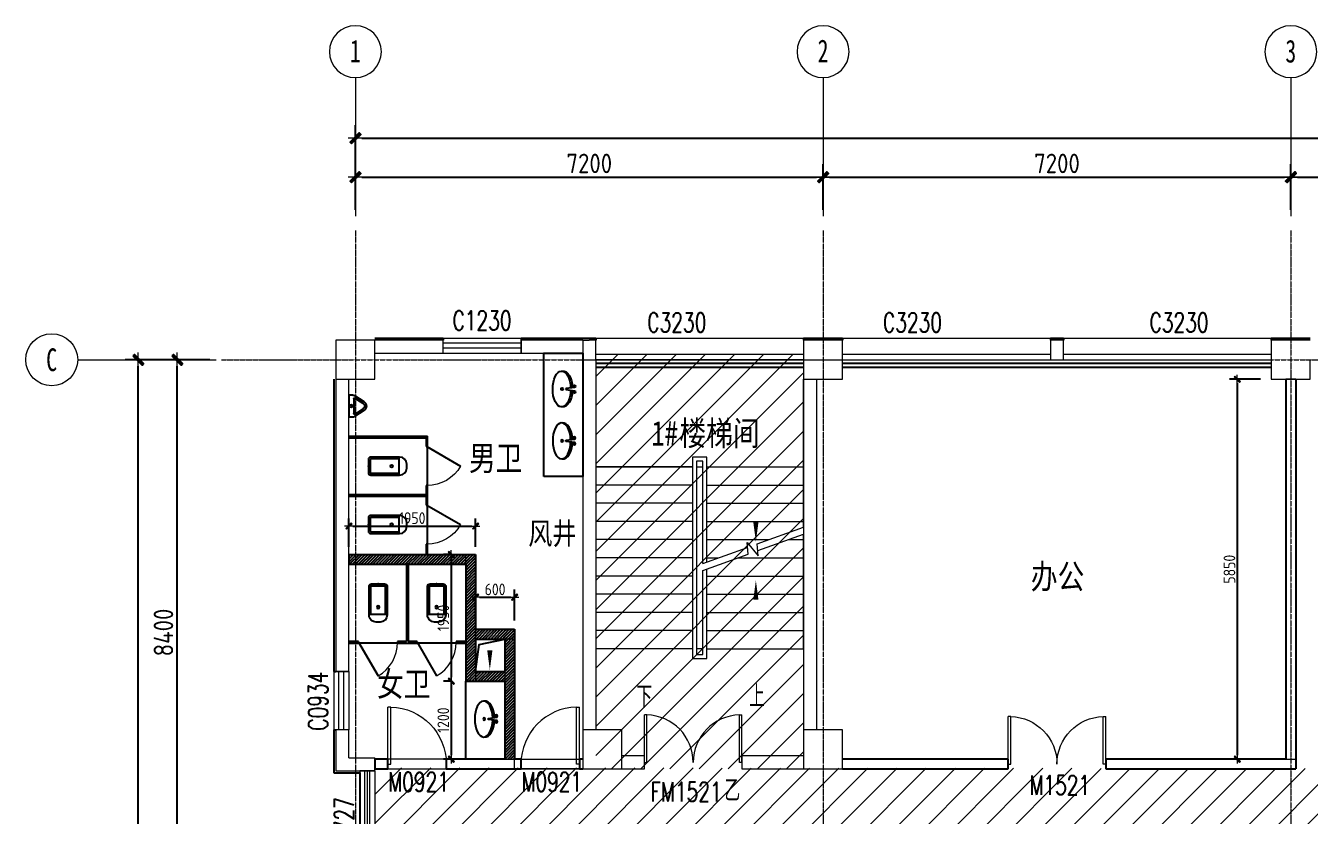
# Model space of a CAD drawing. Header units: millimetres. Extents: x 33621 to 401573, y -91663 to 133135.
# Drawn here: x 33621 to 53397, y 86937 to 99111 of the extents above; entities that cross this region are included whole.
import ezdxf
from ezdxf.enums import TextEntityAlignment as Align

# ---------------------------------------------------------------- set-up
doc = ezdxf.new("R2010")
doc.units = ezdxf.units.MM
doc.header["$LTSCALE"] = 10
doc.linetypes.add('DOTE', pattern=[2.42, 2, -0.2, 0.02, -0.2])
doc.layers.get('0').update_dxf_attribs({"color": 253})
doc.layers.get('Defpoints').update_dxf_attribs({"color": 250})
for name, color, linetype in [('3', 253, 'Continuous'), ('DIM_LEAD', 253, 'Continuous'), ('DIM_SYMB', 253, 'Continuous'), ('Dim【尺寸标注】', 253, 'Continuous'), ('LATRINE', 253, 'Continuous'), ('LAYER3', 253, 'Continuous'), ('LAYER4', 253, 'Continuous'), ('LAYER5', 253, 'Continuous'), ('LVTRY', 253, 'Continuous'), ('PUB_DIM', 253, 'Continuous'), ('PUB_TEXT', 253, 'Continuous'), ('SURFACE', 253, 'Continuous'), ('wall-隔', 253, 'Continuous'), ('WINDOW_TEXT', 253, 'Continuous'), ('家具', 253, 'Continuous'), ('拆除墙体', 253, 'Continuous')]:
    doc.layers.add(name, color=color, linetype=linetype)
for name, color, linetype, lineweight in [('AXIS【轴号】', 253, 'Continuous', 0), ('COLUMN', 253, 'Continuous', 0), ('DOTE', 253, 'DOTE', 0), ('FC-FLOOR【地材分格】', 253, 'Continuous', 0), ('STAIR', 253, 'Continuous', 0), ('WALL', 253, 'Continuous', 0), ('WINDOW', 253, 'Continuous', 0), ('Xline【辅助线】', 253, 'Continuous', 0)]:
    doc.layers.add(name, color=color, linetype=linetype, lineweight=lineweight)
doc.styles.add('-宋体', font='', dxfattribs={"width": 0.8})
doc.styles.add('_TCH_DIM', font='SIMPLEX', dxfattribs={"bigfont": 'GBCBIG'})
doc.styles.add('_TCH_WINDOW', font='SIMPLEX', dxfattribs={"bigfont": 'GBCBIG'})
doc.styles.add('CCD_DIM', font='ARCHS.SHX')
doc.styles.add('宋体', font='', dxfattribs={"width": 0.7})
doc.styles.get('-宋体').set_extended_font_data('SimSun')
doc.styles.get('宋体').set_extended_font_data('SimSun')
doc.dimstyles.new('ZL_1：100', dxfattribs={"dimtxt": 3, "dimasz": 1, "dimexe": 2, "dimexo": 2, "dimgap": 0.6, "dimtad": 1, "dimdec": 0, "dimrnd": 5, "dimdsep": 46, "dimtxsty": 'CCD_DIM', "dimblk": 'WS-cj', "dimblk1": 'WS-cj', "dimblk2": 'WS-cj', "dimcen": 1, "dimclrd": 44, "dimclre": 44, "dimclrt": 2, "dimadec": 0, "dimazin": 2, "dimtfac": 1, "dimtdec": 0, "dimtix": 1, "dimtmove": 2, "dimatfit": 3, "dimldrblk": 'hl_arrow2', "dimfxl": 5, "dimfxlon": 1, "dimarcsym": 0})
doc.dimstyles.new('ZL_1：60', dxfattribs={"dimscale": 60, "dimtxt": 3, "dimasz": 1, "dimexe": 2, "dimexo": 2, "dimgap": 0.5, "dimtad": 1, "dimdec": 0, "dimrnd": 5, "dimdsep": 46, "dimtxsty": 'CCD_DIM', "dimblk": 'WS-cj', "dimblk1": 'WS-cj', "dimblk2": 'WS-cj', "dimcen": 0, "dimclrd": 44, "dimclre": 44, "dimclrt": 2, "dimadec": 0, "dimazin": 0, "dimtfac": 1, "dimtdec": 0, "dimtix": 1, "dimtofl": 0, "dimtmove": 2, "dimatfit": 3, "dimldrblk": 'hl_arrow2', "dimfxl": 6, "dimfxlon": 1, "dimarcsym": 0})
pattern_1 = [(225, (153814.524, 74013.86), (22.45064, -22.45064), [])]

# ---------------------------------------------------------------- blocks, each defined once
blk = doc.blocks.new('A$C22332745')
at = {"layer": 'LAYER3', "color": 181, "extrusion": (0, 0, -1)}
for centre, ratio, start_param, end_param in [((277, 195), 0.531076, 4.795815, 6.348539), ((277, 214), 0.5, 4.782885, 10.934222), ((277, 195), 0.531076, 3.076239, 4.638107)]:
    blk.add_ellipse(centre, major_axis=(-277, 0), ratio=ratio, start_param=start_param, end_param=end_param, dxfattribs=at)
at = {"layer": 'LAYER4', "color": 252}
for p, q in [((267, 148), (249, 9)), ((285, 148), (267, 148)), ((302, 9), (285, 148))]:
    blk.add_line(p, q, dxfattribs=at)
for centre in [(231, 18), (320, 18)]:
    blk.add_circle(centre, 17.9, dxfattribs=at)
at = {"layer": 'LAYER5', "color": 251}
blk.add_circle((277, 208), 16, dxfattribs=at)
blk = doc.blocks.new('A$C2CC91CCB')
at = {"color": 251, "rotation": 90}
blk.add_blockref('A$C22332745', (353, 0), dxfattribs=at)
blk = doc.blocks.new('A$C477C625D')
at = {"color": 7}
blk.add_blockref('A$C2CC91CCB', (0, 0), dxfattribs=at)
blk = doc.blocks.new('A$C4D690477')
at = {"layer": '家具', "color": 251}
blk.add_blockref('A$C477C625D', (0, 0), dxfattribs=at)
blk = doc.blocks.new('$lvtry$00000007')
for p, q in [((-170, 0, 0), (170, 0, 0)), ((-170, -61, 0), (-170, 0, 0)), ((-162, -88, 0), (-69, -231, 0)), ((-124, -91, 0), (-43, -216, 0)), ((-116, -76, 0), (116, -76, 0)), ((43, -216, 0), (124, -91, 0)), ((69, -231, 0), (162, -88, 0)), ((170, -61, 0), (170, 0, 0))]:
    blk.add_line(p, q)
blk.add_circle((0, -38, 0), 17.7)
for centre, radius, start, end in [((-120, -61, 0), 50, 180, 213.0863), ((-116, -86, 0), 10, 90, 213.0863), ((116, -86, 0), 10, 326.9137, 90), ((120, -61, 0), 50, 326.9137, 0), ((0, -191, 0), 80, 210, 330), ((0, -191, 0), 50, 210, 330)]:
    blk.add_arc(centre, radius, start, end)
blk = doc.blocks.new('$lvtry$00000200')
for p, q in [((-140, -40, 0), (-140, -480, 0)), ((-110, -40, 0), (-110, -470, 0)), ((100, 0, 0), (-100, 0, 0)), ((100, -30, 0), (-100, -30, 0)), ((110, -470, 0), (110, -40, 0)), ((140, -480, 0), (140, -40, 0)), ((140, -470, 0), (-140, -470, 0)), ((-30, -590, 0), (30, -590, 0))]:
    blk.add_line(p, q)
blk.add_circle((0, -359, 0), 20)
for centre, radius, start, end in [((-100, -40, 0), 40, 90, 180), ((-100, -40, 0), 10, 90, 180), ((100, -40, 0), 40, 0, 90), ((100, -40, 0), 10, 0, 90), ((-30, -480, 0), 110, 180, 270), ((30, -480, 0), 110, 270, 0)]:
    blk.add_arc(centre, radius, start, end)
blk.add_point((0, 0))
blk = doc.blocks.new('$TCHSYS$APDOOR2D')
blk.add_line((0.5, 0), (0, 0.866))
at = {"lineweight": 13}
blk.add_arc((0.5, 0), 1, 120, 180, dxfattribs=at)
blk = doc.blocks.new('$DorLib2D$00000002')
for p, q in [((-0.5, 0), (-0.5, 0.4875)), ((-0.475, 0.4875), (-0.5, 0.4875)), ((-0.475, 0), (-0.475, 0.4875)), ((0.475, 0), (0.475, 0.4875)), ((0.475, 0.4875), (0.5, 0.4875)), ((0.5, 0), (0.5, 0.4875)), ((-0.5, 0), (-0.475, 0)), ((0.5, 0), (0.475, 0))]:
    blk.add_line(p, q)
at = {"lineweight": 13}
for centre, start, end in [((-0.4875, 0), 0, 88.53072), ((0.4875, 0), 91.46928, 180)]:
    blk.add_arc(centre, 0.4875, start, end, dxfattribs=at)
blk = doc.blocks.new('$DorLib2D$00000001')
for p, q in [((0.45, 0.975), (0.5, 0.975)), ((0.45, 0), (0.45, 0.975)), ((0.5, 0), (0.5, 0.975)), ((0.5, 0), (0.45, 0))]:
    blk.add_line(p, q)
at = {"lineweight": 13}
blk.add_arc((0.475, 0), 0.975, 91.4693, 180, dxfattribs=at)
blk = doc.blocks.new('$TCHSYS$WIN2D')
for p, q in [((-0.5, 0.5), (0.5, 0.5)), ((-0.5, 0.5), (-0.5, -0.5)), ((0.5, 0.5), (0.5, -0.5)), ((0.5, 0.167), (-0.5, 0.167)), ((0.5, -0.167), (-0.5, -0.167)), ((-0.5, -0.5), (0.5, -0.5))]:
    blk.add_line(p, q)
blk = doc.blocks.new('$WINLIB2D$00000004')
for p, q in [((-0.5, 0.5), (0.5, 0.5)), ((-0.5, 0.5), (-0.5, -0.5)), ((0.5, -0.5), (0.5, 0.5)), ((-0.5, 0.2406), (0.5, 0.2406)), ((-0.5, -0.5), (0.5, -0.5))]:
    blk.add_line(p, q)
blk = doc.blocks.new('$WINLIB2D$00000005')
for p, q in [((-0.5, 0.5), (0.5, 0.5)), ((-0.5, 0.5), (-0.5, -0.5)), ((0.5, -0.5), (0.5, 0.5)), ((0.5, 0.167), (-0.5, 0.167)), ((0.5, 0), (-0.5, 0)), ((0.5, -0.167), (-0.5, -0.167)), ((-0.5, -0.5), (0.5, -0.5))]:
    blk.add_line(p, q)
blk = doc.blocks.new('hl_Axis-A1')
at = {"color": 150, "ltscale": 2}
blk.add_line((21.33, 0), (0, 0), dxfattribs=at)
at = {"color": 150}
blk.add_circle((25.33, 0), 4, dxfattribs=at)
at = {"color": 50, "style": '宋体', "width": 0.7}
blk.add_attdef('轴号', text='', height=3.5, dxfattribs=at).set_placement((25.33, 0), align=Align.MIDDLE_CENTER)
blk = doc.blocks.new('WS-cj')
blk.add_hatch(color=2).paths.add_polyline_path([(0.59, 0.82), (-0.82, -0.59), (-0.59, -0.82), (0.82, 0.59)])
at = {"color": 2, "linetype": 'ByBlock', "lineweight": 0}
for p, q in [((-1.1, 0), (0, 0)), ((0, 0), (1.1, 0))]:
    blk.add_line(p, q, dxfattribs=at)
at = {"color": 2}
blk.add_lwpolyline([(0.59, 0.82), (-0.82, -0.59), (-0.59, -0.82), (0.82, 0.59)], close=True, dxfattribs=at)
blk = doc.blocks.new('*D254')
at = {"layer": 'Defpoints', "color": 0, "transparency": 16777216}
for p in [(-47204, -400), (-46604, -400), (-46604, -8800)]:
    blk.add_point(p, dxfattribs=at)
at = {"layer": 'Dim【尺寸标注】', "color": 44, "lineweight": -2, "transparency": 16777216}
for p, q in [((-46704, -400), (-47404, -400)), ((-47204, -8700), (-47204, -500)), ((-46704, -8800), (-47404, -8800))]:
    blk.add_line(p, q, dxfattribs=at)
at = {"layer": 'Dim【尺寸标注】', "color": 44, "lineweight": -2, "transparency": 16777216, "xscale": 100, "yscale": 100, "zscale": 100}
for p, rotation in [((-47204, -400), 90), ((-47204, -8800), 270)]:
    blk.add_blockref('WS-cj', p, dxfattribs=dict(at, rotation=rotation))
at = {"layer": 'Dim【尺寸标注】', "color": 2, "transparency": 16777216, "insert": (-47417, -4600), "char_height": 300, "attachment_point": 5, "rotation": 90, "style": 'CCD_DIM'}
blk.add_mtext('8400', dxfattribs=at)
blk = doc.blocks.new('hl_arrow2')
at = {"color": 2}
blk.add_line((-0.22, 0), (-1, 0), dxfattribs=at)
blk.add_lwpolyline([(-0.22, 0), (-0.86, -0.69), (-0.65, -0.86), (0, 0), (-0.65, 0.86), (-0.86, 0.69)], close=True, dxfattribs=at)
blk = doc.blocks.new('*D256')
at = {"layer": 'Defpoints', "color": 0, "transparency": 16777216}
for p in [(-47804, -400), (-46604, -400), (-46604, -16300)]:
    blk.add_point(p, dxfattribs=at)
at = {"layer": 'Dim【尺寸标注】', "color": 44, "lineweight": -2, "transparency": 16777216}
for p, q in [((-47304, -400), (-48004, -400)), ((-47804, -16200), (-47804, -500)), ((-47304, -16300), (-48004, -16300))]:
    blk.add_line(p, q, dxfattribs=at)
at = {"layer": 'Dim【尺寸标注】', "color": 44, "lineweight": -2, "transparency": 16777216, "xscale": 100, "yscale": 100, "zscale": 100}
for p, rotation in [((-47804, -400), 90), ((-47804, -16300), 270)]:
    blk.add_blockref('WS-cj', p, dxfattribs=dict(at, rotation=rotation))
at = {"layer": 'Dim【尺寸标注】', "color": 2, "transparency": 16777216, "insert": (-48011, -8350), "char_height": 300, "attachment_point": 5, "rotation": 90, "style": 'CCD_DIM'}
blk.add_mtext('15900', dxfattribs=at)
blk = doc.blocks.new('*D260')
at = {"layer": 'Defpoints', "color": 0, "transparency": 16777216}
for p in [(-37262, 2411), (-44462, 1811), (-37262, 1811)]:
    blk.add_point(p, dxfattribs=at)
at = {"layer": 'Dim【尺寸标注】', "color": 44, "lineweight": -2, "transparency": 16777216}
for p, q in [((-44462, 1911), (-44462, 2611)), ((-37262, 1911), (-37262, 2611)), ((-44362, 2411), (-37362, 2411))]:
    blk.add_line(p, q, dxfattribs=at)
at = {"layer": 'Dim【尺寸标注】', "color": 44, "lineweight": -2, "transparency": 16777216, "xscale": 100, "yscale": 100, "zscale": 100, "rotation": 180}
blk.add_blockref('WS-cj', (-44462, 2411), dxfattribs=at)
at = {"layer": 'Dim【尺寸标注】', "color": 44, "lineweight": -2, "transparency": 16777216, "xscale": 100, "yscale": 100, "zscale": 100}
blk.add_blockref('WS-cj', (-37262, 2411), dxfattribs=at)
at = {"layer": 'Dim【尺寸标注】', "color": 2, "transparency": 16777216, "insert": (-40862, 2623), "char_height": 300, "attachment_point": 5, "style": 'CCD_DIM'}
blk.add_mtext('7200', dxfattribs=at)
blk = doc.blocks.new('*D261')
at = {"layer": 'Defpoints', "color": 0, "transparency": 16777216}
for p in [(-30062, 2411), (-37262, 1811), (-30062, 1811)]:
    blk.add_point(p, dxfattribs=at)
at = {"layer": 'Dim【尺寸标注】', "color": 44, "lineweight": -2, "transparency": 16777216}
for p, q in [((-37262, 1911), (-37262, 2611)), ((-30062, 1911), (-30062, 2611)), ((-37162, 2411), (-30162, 2411))]:
    blk.add_line(p, q, dxfattribs=at)
at = {"layer": 'Dim【尺寸标注】', "color": 44, "lineweight": -2, "transparency": 16777216, "xscale": 100, "yscale": 100, "zscale": 100, "rotation": 180}
blk.add_blockref('WS-cj', (-37262, 2411), dxfattribs=at)
at = {"layer": 'Dim【尺寸标注】', "color": 44, "lineweight": -2, "transparency": 16777216, "xscale": 100, "yscale": 100, "zscale": 100}
blk.add_blockref('WS-cj', (-30062, 2411), dxfattribs=at)
at = {"layer": 'Dim【尺寸标注】', "color": 2, "transparency": 16777216, "insert": (-33662, 2623), "char_height": 300, "attachment_point": 5, "style": 'CCD_DIM'}
blk.add_mtext('7200', dxfattribs=at)
blk = doc.blocks.new('*D262')
at = {"layer": 'Defpoints', "color": 0, "transparency": 16777216}
for p in [(-22862, 2411), (-30062, 1811), (-22862, 1811)]:
    blk.add_point(p, dxfattribs=at)
at = {"layer": 'Dim【尺寸标注】', "color": 44, "lineweight": -2, "transparency": 16777216}
for p, q in [((-30062, 1911), (-30062, 2611)), ((-22862, 1911), (-22862, 2611)), ((-29962, 2411), (-22962, 2411))]:
    blk.add_line(p, q, dxfattribs=at)
at = {"layer": 'Dim【尺寸标注】', "color": 44, "lineweight": -2, "transparency": 16777216, "xscale": 100, "yscale": 100, "zscale": 100, "rotation": 180}
blk.add_blockref('WS-cj', (-30062, 2411), dxfattribs=at)
at = {"layer": 'Dim【尺寸标注】', "color": 44, "lineweight": -2, "transparency": 16777216, "xscale": 100, "yscale": 100, "zscale": 100}
blk.add_blockref('WS-cj', (-22862, 2411), dxfattribs=at)
at = {"layer": 'Dim【尺寸标注】', "color": 2, "transparency": 16777216, "insert": (-26462, 2623), "char_height": 300, "attachment_point": 5, "style": 'CCD_DIM'}
blk.add_mtext('7200', dxfattribs=at)
blk = doc.blocks.new('*D273')
at = {"layer": 'Defpoints', "color": 0, "transparency": 16777216}
for p in [(49138, 3011), (-44462, 1811), (49138, 1811)]:
    blk.add_point(p, dxfattribs=at)
at = {"layer": 'Dim【尺寸标注】', "color": 44, "lineweight": -2, "transparency": 16777216}
for p, q in [((-44462, 2511), (-44462, 3211)), ((49138, 2511), (49138, 3211)), ((-44362, 3011), (49038, 3011))]:
    blk.add_line(p, q, dxfattribs=at)
at = {"layer": 'Dim【尺寸标注】', "color": 44, "lineweight": -2, "transparency": 16777216, "xscale": 100, "yscale": 100, "zscale": 100, "rotation": 180}
blk.add_blockref('WS-cj', (-44462, 3011), dxfattribs=at)
at = {"layer": 'Dim【尺寸标注】', "color": 44, "lineweight": -2, "transparency": 16777216, "xscale": 100, "yscale": 100, "zscale": 100}
blk.add_blockref('WS-cj', (49138, 3011), dxfattribs=at)
at = {"layer": 'Dim【尺寸标注】', "color": 2, "transparency": 16777216, "insert": (2338, 3217), "char_height": 300, "attachment_point": 5, "style": 'CCD_DIM'}
blk.add_mtext('93600', dxfattribs=at)
blk = doc.blocks.new('*D503')
at = {"layer": 'Defpoints', "color": 0, "transparency": 16777216}
for p in [(40547, 91405), (38597, 90967), (40547, 90967)]:
    blk.add_point(p, dxfattribs=at)
at = {"layer": 'FC-FLOOR【地材分格】', "color": 44, "lineweight": -2, "transparency": 16777216}
for p, q in [((38597, 91087), (38597, 91525)), ((38657, 91405), (40487, 91405)), ((40547, 91087), (40547, 91525))]:
    blk.add_line(p, q, dxfattribs=at)
at = {"layer": 'FC-FLOOR【地材分格】', "color": 44, "lineweight": -2, "transparency": 16777216, "xscale": 60, "yscale": 60, "zscale": 60, "rotation": 180}
blk.add_blockref('WS-cj', (38597, 91405), dxfattribs=at)
at = {"layer": 'FC-FLOOR【地材分格】', "color": 44, "lineweight": -2, "transparency": 16777216, "xscale": 60, "yscale": 60, "zscale": 60}
blk.add_blockref('WS-cj', (40547, 91405), dxfattribs=at)
at = {"layer": 'FC-FLOOR【地材分格】', "color": 2, "transparency": 16777216, "insert": (39572, 91528), "char_height": 180, "attachment_point": 5, "style": 'CCD_DIM'}
blk.add_mtext('1950', dxfattribs=at)
blk = doc.blocks.new('*D504')
at = {"layer": 'Defpoints', "color": 0, "transparency": 16777216}
for p in [(40284, 90967), (40173, 89017), (40284, 89017)]:
    blk.add_point(p, dxfattribs=at)
at = {"layer": 'FC-FLOOR【地材分格】', "color": 44, "lineweight": -2, "transparency": 16777216}
for p, q in [((40173, 90967), (40053, 90967)), ((40173, 90907), (40173, 89077)), ((40173, 89017), (40053, 89017))]:
    blk.add_line(p, q, dxfattribs=at)
at = {"layer": 'FC-FLOOR【地材分格】', "color": 44, "lineweight": -2, "transparency": 16777216, "xscale": 60, "yscale": 60, "zscale": 60}
for p, rotation in [((40173, 90967), 90), ((40173, 89017), 270)]:
    blk.add_blockref('WS-cj', p, dxfattribs=dict(at, rotation=rotation))
at = {"layer": 'FC-FLOOR【地材分格】', "color": 2, "transparency": 16777216, "insert": (40050, 89992), "char_height": 180, "attachment_point": 5, "rotation": 90, "style": 'CCD_DIM'}
blk.add_mtext('1950', dxfattribs=at)
blk = doc.blocks.new('*D505')
at = {"layer": 'Defpoints', "color": 0, "transparency": 16777216}
for p in [(40284, 89017), (40173, 87817), (40284, 87817)]:
    blk.add_point(p, dxfattribs=at)
at = {"layer": 'FC-FLOOR【地材分格】', "color": 44, "lineweight": -2, "transparency": 16777216}
for p, q in [((40173, 89017), (40053, 89017)), ((40173, 88957), (40173, 87877)), ((40173, 87817), (40053, 87817))]:
    blk.add_line(p, q, dxfattribs=at)
at = {"layer": 'FC-FLOOR【地材分格】', "color": 44, "lineweight": -2, "transparency": 16777216, "xscale": 60, "yscale": 60, "zscale": 60}
for p, rotation in [((40173, 89017), 90), ((40173, 87817), 270)]:
    blk.add_blockref('WS-cj', p, dxfattribs=dict(at, rotation=rotation))
at = {"layer": 'FC-FLOOR【地材分格】', "color": 2, "transparency": 16777216, "insert": (40050, 88417), "char_height": 180, "attachment_point": 5, "rotation": 90, "style": 'CCD_DIM'}
blk.add_mtext('1200', dxfattribs=at)
blk = doc.blocks.new('*D506')
at = {"layer": 'Defpoints', "color": 0, "transparency": 16777216}
for p in [(41147, 90311), (40547, 89831), (41147, 89831)]:
    blk.add_point(p, dxfattribs=at)
at = {"layer": 'FC-FLOOR【地材分格】', "color": 44, "lineweight": -2, "transparency": 16777216}
for p, q in [((40547, 89951), (40547, 90431)), ((41147, 89951), (41147, 90431)), ((40607, 90311), (41087, 90311))]:
    blk.add_line(p, q, dxfattribs=at)
at = {"layer": 'FC-FLOOR【地材分格】', "color": 44, "lineweight": -2, "transparency": 16777216, "xscale": 60, "yscale": 60, "zscale": 60, "rotation": 180}
blk.add_blockref('WS-cj', (40547, 90311), dxfattribs=at)
at = {"layer": 'FC-FLOOR【地材分格】', "color": 44, "lineweight": -2, "transparency": 16777216, "xscale": 60, "yscale": 60, "zscale": 60}
blk.add_blockref('WS-cj', (41147, 90311), dxfattribs=at)
at = {"layer": 'FC-FLOOR【地材分格】', "color": 2, "transparency": 16777216, "insert": (40847, 90431), "char_height": 180, "attachment_point": 5, "style": 'CCD_DIM'}
blk.add_mtext('600', dxfattribs=at)
blk = doc.blocks.new('*D558')
at = {"layer": 'Defpoints', "color": 0, "transparency": 16777216}
for p in [(52752, 93667), (52272, 87817), (52752, 87817)]:
    blk.add_point(p, dxfattribs=at)
at = {"layer": 'FC-FLOOR【地材分格】', "color": 44, "lineweight": -2, "transparency": 16777216}
for p, q in [((52632, 93667), (52152, 93667)), ((52272, 93607), (52272, 87877)), ((52632, 87817), (52152, 87817))]:
    blk.add_line(p, q, dxfattribs=at)
at = {"layer": 'FC-FLOOR【地材分格】', "color": 44, "lineweight": -2, "transparency": 16777216, "xscale": 60, "yscale": 60, "zscale": 60}
for p, rotation in [((52272, 93667), 90), ((52272, 87817), 270)]:
    blk.add_blockref('WS-cj', p, dxfattribs=dict(at, rotation=rotation))
at = {"layer": 'FC-FLOOR【地材分格】', "color": 2, "transparency": 16777216, "insert": (52152, 90742), "char_height": 180, "attachment_point": 5, "rotation": 90, "style": 'CCD_DIM'}
blk.add_mtext('5850', dxfattribs=at)
blk = doc.blocks.new('ZL_061117299')
at = {"layer": 'AXIS【轴号】'}
ref = blk.add_blockref('hl_Axis-A1', (-44462.3, 1810.8), dxfattribs=dict(at, xscale=-100, yscale=100, zscale=100, rotation=270))
ref.add_attrib('轴号', '1', dxfattribs={"layer": '0', "color": 2, "height": 350, "style": '宋体', "width": 0.7}).set_placement((-44462.3, 4353.9), align=Align.MIDDLE_CENTER)
ref = blk.add_blockref('hl_Axis-A1', (-37262.3, 1810.8), dxfattribs=dict(at, xscale=-100, yscale=100, zscale=100, rotation=270))
ref.add_attrib('轴号', '2', dxfattribs={"layer": '0', "color": 2, "height": 350, "style": '宋体', "width": 0.7}).set_placement((-37262.3, 4355.8), align=Align.MIDDLE_CENTER)
ref = blk.add_blockref('hl_Axis-A1', (-30062.3, 1810.8), dxfattribs=dict(at, xscale=-100, yscale=100, zscale=100, rotation=270))
ref.add_attrib('轴号', '3', dxfattribs={"layer": '0', "color": 2, "height": 350, "style": '宋体', "width": 0.7}).set_placement((-30062.3, 4351.9), align=Align.MIDDLE_CENTER)
ref = blk.add_blockref('hl_Axis-A1', (-46604.4, -400), dxfattribs=dict(at, xscale=100, yscale=100, zscale=100, rotation=179.9999999999999))
ref.add_attrib('轴号', 'C', dxfattribs={"layer": '0', "color": 2, "height": 350, "style": '宋体', "width": 0.7}).set_placement((-49137.7, -400), align=Align.MIDDLE_CENTER)
at = {"layer": 'Dim【尺寸标注】'}
for p1, p2, distance, picture, middle in [((-44462.3, 1810.8), (49137.7, 1810.8), 1200, '*D273', (2337.7, 3217)), ((-44462.3, 1810.8), (-37262.3, 1810.8), 600, '*D260', (-40862.3, 2623.3)), ((-37262.3, 1810.8), (-30062.3, 1810.8), 600, '*D261', (-33662.3, 2623.3)), ((-30062.3, 1810.8), (-22862.3, 1810.8), 600, '*D262', (-26462.3, 2623.3)), ((-46604.4, -16300), (-46604.4, -400), 1200, '*D256', (-48010.6, -8350)), ((-46604.4, -8800), (-46604.4, -400), 600, '*D254', (-47416.9, -4600))]:
    dim = blk.add_aligned_dim(p1=p1, p2=p2, distance=distance, dimstyle='ZL_1：100', dxfattribs=at)
    dim.commit()
    dim.dimension.update_dxf_attribs({"geometry": picture, "text_midpoint": middle})

msp = doc.modelspace()

# ---------------------------------------------------------------- hatches: boundary and pattern name
at = {"layer": 'Xline【辅助线】'}
h = msp.add_hatch(dxfattribs=at)
h.set_pattern_fill('ANSI31', color=256, scale=100)
h.set_pattern_definition([(45, (-301365, 120490.16), (-224.5064, 224.5064), [])])
h.paths.add_polyline_path([(103421.5, 93924.1), (82196.5, 94009.7), (82196.5, 93666.9), (81957.8, 93666.9), (81957.8, 87649), (38996.5, 87684.8), (38996.5, 85266.9), (38596.5, 85266.9), (38596.5, 77981.3), (103421.5, 77981.3)])
h = msp.add_hatch(dxfattribs=at)
h.set_pattern_fill('ANSI31', color=256, scale=100)
h.set_pattern_definition([(45, (110623.78, 45193.7), (-224.5064, 224.5064), [])])
h.paths.add_polyline_path([(45596.5, 94052.5), (42396.5, 94052.5), (42396.5, 87666.9), (45596.5, 87666.9)])
at = {"layer": '拆除墙体'}
h = msp.add_hatch(dxfattribs=at)
h.set_pattern_fill('ANSI31', color=1, scale=10, angle=180, style=0)
h.set_pattern_definition(pattern_1)
h.paths.add_polyline_path([(40547, 90966.9), (40547, 90816.9), (38597.5, 90816.9), (38597.5, 90966.9)])
h = msp.add_hatch(dxfattribs=at)
h.set_pattern_fill('ANSI31', color=1, scale=10, angle=180, style=0)
h.set_pattern_definition(pattern_1)
h.paths.add_polyline_path([(40547, 90816.9), (40547, 89016.9), (40397, 89016.9), (40397, 90816.9)])
h = msp.add_hatch(dxfattribs=at)
h.set_pattern_fill('ANSI31', color=1, scale=10, angle=180, style=0)
h.set_pattern_definition(pattern_1)
h.paths.add_polyline_path([(40997, 89816.9), (40997, 89666.9), (40547, 89666.9), (40547, 89816.9)])
h = msp.add_hatch(dxfattribs=at)
h.set_pattern_fill('ANSI31', color=1, scale=10, angle=180, style=0)
h.set_pattern_definition(pattern_1)
h.paths.add_polyline_path([(41147, 89816.9), (41147, 87816.9), (40997, 87816.9), (40997, 89816.9)])
h = msp.add_hatch(dxfattribs=at)
h.set_pattern_fill('ANSI31', color=1, scale=10, angle=180, style=0)
h.set_pattern_definition(pattern_1)
h.paths.add_polyline_path([(40997, 89166.9), (40997, 89016.9), (40547, 89016.9), (40547, 89166.9)])

# ---------------------------------------------------------------- linework, layer by layer
at = {"layer": '3'}
for p, q in [((45596.5, 93906.9), (42396.5, 93906.9)), ((45596.5, 93846.9), (42396.5, 93846.9)), ((52796.5, 93906.9), (46196.5, 93906.9)), ((52796.5, 93846.9), (46196.5, 93846.9))]:
    msp.add_line(p, q, dxfattribs=at)
msp.add_lwpolyline([(40547, 89166.9), (40603.9, 89581.4), (40997, 89666.9)], dxfattribs=at)
at = {"layer": 'COLUMN'}
for p, q in [((38996.5, 94266.9), (38396.5, 94266.9)), ((38396.5, 94266.9), (38396.5, 93666.9)), ((38996.5, 93666.9), (38996.5, 94266.9)), ((46196.5, 94266.9), (45596.5, 94266.9)), ((53396.5, 94266.9), (52796.5, 94266.9)), ((45596.5, 93966.9), (45596.5, 93666.9)), ((46196.5, 93666.9), (46196.5, 93966.9)), ((52796.5, 93966.9), (52796.5, 93666.9)), ((53396.5, 93666.9), (53396.5, 93966.9)), ((38396.5, 93666.9), (38996.5, 93666.9)), ((45596.5, 93666.9), (46196.5, 93666.9)), ((52796.5, 93666.9), (53396.5, 93666.9)), ((42796.5, 88266.9), (42196.5, 88266.9)), ((42196.5, 88266.9), (42196.5, 87666.9)), ((42796.5, 87666.9), (42796.5, 88266.9)), ((46196.5, 88266.9), (45596.5, 88266.9)), ((45596.5, 88266.9), (45596.5, 87666.9)), ((46196.5, 87666.9), (46196.5, 88266.9)), ((42196.5, 87666.9), (42796.5, 87666.9)), ((45596.5, 87666.9), (46196.5, 87666.9))]:
    msp.add_line(p, q, dxfattribs=at)
at = {"layer": 'DIM_LEAD'}
msp.add_lwpolyline([(41258.1, 91348.4, 0, 0, 0), (40766.1, 91348.4, 0, 0, 0), (40766.1, 89191.1, 0, 80, 0), (40766.1, 89491.1, 0, 0, 0)], format="xyseb", dxfattribs=at)
at = {"layer": 'DIM_SYMB'}
for points in [[(43116.5, 89055.4, 0, 0, 0), (43116.5, 93177, 0, 0, 0), (44861.5, 93177, 0, 0, 0), (44861.5, 91167, 0, 80, 0), (44861.5, 91467, 0, 0, 0)], [(44861.5, 89067.2, 0, 0, 0), (44861.5, 90570.3, 0, 80, 0), (44861.5, 90270.3, 0, 0, 0)]]:
    msp.add_lwpolyline(points, format="xyseb", dxfattribs=at)
at = {"layer": 'DOTE', "ltscale": 0.1}
for p, q in [((38696.5, 95956.9), (38696.5, 76086.5)), ((45896.5, 95956.9), (45896.5, 76086.5)), ((53096.5, 95956.9), (53096.5, 76086.5)), ((36632.9, 93966.9), (133641.5, 93966.9))]:
    msp.add_line(p, q, dxfattribs=at)
at = {"layer": 'LATRINE'}
for p, q in [((38596.5, 92791.9), (39809, 92791.9)), ((38596.5, 92791.9), (38596.5, 92766.9)), ((38596.5, 92766.9), (39784, 92766.9)), ((39784, 92766.9), (39784, 92629.4)), ((39809, 92629.4), (39809, 92791.9)), ((39784, 92629.4), (39809, 92629.4)), ((39809, 92029.4, 400), (39809, 92629.4, 400)), ((39809, 92029.4), (39784, 92029.4)), ((39784, 92029.4), (39784, 91891.9)), ((39809, 91879.4), (39809, 92029.4)), ((38596.5, 91891.9), (39784, 91891.9)), ((38596.5, 91891.9), (38596.5, 91866.9)), ((38596.5, 91866.9), (39784, 91866.9)), ((39784, 91866.9), (39784, 91729.4)), ((39809, 91729.4), (39809, 91879.4)), ((39784, 91729.4), (39809, 91729.4)), ((39809, 91129.4, 400), (39809, 91729.4, 400)), ((39809, 91129.4), (39784, 91129.4)), ((39784, 91129.4), (39784, 90966.9)), ((39784, 90966.9), (39809, 90966.9)), ((39809, 90966.9), (39809, 91129.4)), ((39484, 90816.9), (39484, 89629.4)), ((39509, 90816.9), (39484, 90816.9)), ((39509, 90816.9), (39509, 89629.4)), ((38746.5, 89629.4), (38596.5, 89629.4)), ((38596.5, 89629.4), (38596.5, 89604.4)), ((38596.5, 89604.4), (38746.5, 89604.4)), ((38746.5, 89604.4), (38746.5, 89629.4)), ((39346.5, 89604.4, 400), (38746.5, 89604.4, 400)), ((39484, 89629.4), (39346.5, 89629.4)), ((39346.5, 89629.4), (39346.5, 89604.4)), ((39346.5, 89604.4), (39496.5, 89604.4)), ((39496.5, 89604.4), (39646.5, 89604.4)), ((39646.5, 89629.4), (39509, 89629.4)), ((39646.5, 89604.4), (39646.5, 89629.4)), ((40246.5, 89604.4, 400), (39646.5, 89604.4, 400)), ((40397, 89629.4), (40246.5, 89629.4)), ((40246.5, 89629.4), (40246.5, 89604.4)), ((40246.5, 89604.4), (40397, 89604.4))]:
    msp.add_line(p, q, dxfattribs=at)
for points in [[(41596.5, 92166.9), (41596.5, 94066.9), (42196.5, 94066.9), (42196.5, 92166.9)], [(40397, 87816.9), (40397, 89016.9), (40997, 89016.9), (40997, 87816.9)]]:
    msp.add_lwpolyline(points, close=True, dxfattribs=at)
at = {"layer": 'STAIR'}
for p, q in [((45596.5, 93966.9), (42396.5, 93966.9)), ((42396.5, 93966.9), (42396.5, 92316.9)), ((45596.5, 92316.9), (45596.5, 93666.9)), ((44106, 92466.9), (43887, 92466.9)), ((43887, 92466.9), (43887, 89366.9)), ((44046, 92406.9), (43947, 92406.9)), ((43947, 92406.9), (43947, 89426.9)), ((44046, 90830.1), (44046, 92406.9)), ((44106, 90851.7), (44106, 92466.9)), ((42396.5, 92316.9), (42396.5, 89516.9)), ((43887, 92316.9), (42396.5, 92316.9)), ((42396.5, 92316.9), (43887, 92316.9)), ((43947, 92316.9), (43947, 89516.9)), ((43947, 92316.9), (44046, 92316.9)), ((44046, 90830.1), (44046, 92316.9)), ((44106, 92316.9), (45596.5, 92316.9)), ((44106, 92316.9), (45596.5, 92316.9)), ((45596.5, 91390.1), (45596.5, 92316.9)), ((43887, 92036.9), (42396.5, 92036.9)), ((44106, 92036.9), (45596.5, 92036.9)), ((43887, 91756.9), (42396.5, 91756.9)), ((44106, 91756.9), (45596.5, 91756.9)), ((43887, 91476.9), (42396.5, 91476.9)), ((44106, 91476.9), (45596.5, 91476.9)), ((44882.6, 91132.2), (45596.5, 91390.1)), ((43887, 91196.9), (42396.5, 91196.9)), ((44106, 91196.9), (45061.7, 91196.9)), ((44891.4, 91029.1), (45596.5, 91283.7)), ((45356.1, 91196.9), (45596.5, 91196.9)), ((45596.5, 89516.9), (45596.5, 91283.7)), ((44046, 90830.1), (44732.4, 91078)), ((44046, 90723.7), (44741.2, 90974.8)), ((44741.2, 90974.8), (44726, 91152.6)), ((44726, 91152.6), (44898.4, 90946.1)), ((44898.4, 90946.1), (44882.6, 91132.2)), ((43887, 90916.9), (42396.5, 90916.9)), ((44106, 90916.9), (44286.4, 90916.9)), ((44580.8, 90916.9), (45596.5, 90916.9)), ((43887, 90636.9), (42396.5, 90636.9)), ((44046, 89516.9), (44046, 90723.7)), ((44046, 89426.9), (44046, 90723.7)), ((44106, 89366.9), (44106, 90745.4)), ((44106, 90636.9), (45596.5, 90636.9)), ((43887, 90356.9), (42396.5, 90356.9)), ((44106, 90356.9), (45596.5, 90356.9)), ((43887, 90076.9), (42396.5, 90076.9)), ((44106, 90076.9), (45596.5, 90076.9)), ((43887, 89796.9), (42396.5, 89796.9)), ((44106, 89796.9), (45596.5, 89796.9)), ((43887, 89516.9), (42396.5, 89516.9)), ((44046, 89516.9), (43947, 89516.9)), ((43947, 89426.9), (44046, 89426.9)), ((44106, 89516.9), (45596.5, 89516.9)), ((43887, 89366.9), (44106, 89366.9))]:
    msp.add_line(p, q, dxfattribs=at)
at = {"layer": 'SURFACE'}
for p, q in [((38996.5, 94296.9), (40046.5, 94296.9)), ((40046.5, 94296.9), (40046.5, 94266.9)), ((41246.5, 94296.9), (41246.5, 94266.9)), ((41246.5, 94296.9), (42196.5, 94296.9)), ((42196.5, 94296.9), (42296.5, 94296.9)), ((42296.5, 94296.9), (42396.5, 94296.9)), ((42396.5, 94296.9), (42396.5, 94266.9)), ((45596.5, 94296.9), (45596.5, 94266.9)), ((45596.5, 94296.9), (45896.5, 94296.9)), ((45896.5, 94296.9), (46196.5, 94296.9)), ((46196.5, 94296.9), (46196.5, 94266.9)), ((49396.5, 94296.9), (49396.5, 94266.9)), ((49396.5, 94296.9), (49596.5, 94296.9)), ((49596.5, 94296.9), (49596.5, 94266.9)), ((52796.5, 94296.9), (52796.5, 94266.9)), ((52796.5, 94296.9), (53096.5, 94296.9)), ((53096.5, 94296.9), (53396.5, 94296.9)), ((38366.5, 93666.9), (38366.5, 89166.9)), ((38366.5, 89166.9), (38396.5, 89166.9)), ((38366.5, 88266.9), (38396.5, 88266.9)), ((38366.5, 88266.9), (38366.5, 87606.9)), ((38366.5, 87606.9), (38766.5, 87606.9)), ((38766.5, 87606.9), (38766.5, 85866.9))]:
    msp.add_line(p, q, dxfattribs=at)
at = {"layer": 'WALL'}
for p, q in [((40046.5, 94266.9), (38996.5, 94266.9)), ((40046.5, 94066.9), (40046.5, 94266.9)), ((42196.5, 94266.9), (41246.5, 94266.9)), ((41246.5, 94266.9), (41246.5, 94066.9)), ((42196.5, 94266.9), (42296.5, 94266.9)), ((42196.5, 94266.9), (42196.5, 93966.9)), ((42396.5, 94266.9), (42296.5, 94266.9)), ((42396.5, 93966.9), (42396.5, 94266.9)), ((49596.5, 94266.9), (49396.5, 94266.9)), ((49396.5, 94266.9), (49396.5, 93966.9)), ((49596.5, 93966.9), (49596.5, 94266.9)), ((38996.5, 94066.9), (40046.5, 94066.9)), ((41246.5, 94066.9), (42196.5, 94066.9)), ((42196.5, 93966.9), (42196.5, 88266.9)), ((42196.5, 93966.9), (42296.5, 93966.9)), ((42296.5, 93966.9), (42396.5, 93966.9)), ((42396.5, 93966.9), (42396.5, 88266.9)), ((49396.5, 93966.9), (49596.5, 93966.9)), ((38396.5, 93666.9), (38396.5, 89166.9)), ((38596.5, 89166.9), (38596.5, 93666.9)), ((45596.5, 93666.9), (45596.5, 88266.9)), ((45796.5, 93666.9), (45796.5, 88266.9)), ((38396.5, 89166.9), (38596.5, 89166.9)), ((38596.5, 88266.9), (38396.5, 88266.9)), ((38396.5, 88266.9), (38396.5, 87636.9)), ((38596.5, 87836.9), (38596.5, 88266.9)), ((38596.5, 87836.9), (38996.5, 87836.9)), ((38996.5, 87636.9), (38996.5, 87836.9)), ((43146.5, 87866.9), (42796.5, 87866.9)), ((43146.5, 87666.9), (43146.5, 87866.9)), ((45596.5, 87866.9), (44646.5, 87866.9)), ((44646.5, 87866.9), (44646.5, 87666.9)), ((38396.5, 87636.9), (38796.5, 87636.9)), ((38796.5, 87636.9), (38996.5, 87636.9)), ((42796.5, 87666.9), (43146.5, 87666.9)), ((44646.5, 87666.9), (45596.5, 87666.9))]:
    msp.add_line(p, q, dxfattribs=at)
at = {"layer": 'WALL', "color": 210}
for points in [[(53021.5, 93666.9), (53021.5, 87816.9), (53171.5, 87816.9), (53171.5, 93666.9)], [(38596.5, 90966.9), (38596.5, 90816.9), (40397, 90816.9), (40397, 90966.9)], [(40547, 90966.9), (40547, 89016.9), (40397, 89016.9), (40397, 90966.9)], [(40547, 89666.9), (40547, 89816.9), (41147, 89816.9), (41147, 89666.9)], [(40997, 89666.9), (40997, 87816.9), (41147, 87816.9), (41147, 89666.9)], [(38996.5, 87816.9), (38996.5, 87666.9), (40096, 87666.9), (40096, 87816.9)], [(41146.5, 87666.9), (41146.5, 87816.9), (42146.5, 87816.9), (42146.5, 87666.9)]]:
    msp.add_lwpolyline(points, close=True, dxfattribs=at)
at = {"layer": 'wall-隔'}
for p, q in [((53021.5, 93666.9), (53021.5, 87816.9)), ((53171.5, 93666.9), (53171.5, 87666.9)), ((38596.5, 90966.9), (40547, 90966.9)), ((38596.5, 90966.9), (38596.5, 90816.9)), ((40547, 90966.9), (40547, 89816.9)), ((38596.5, 90816.9), (40397, 90816.9)), ((40397, 90816.9), (40397, 89741.9)), ((40547, 89816.9), (41147, 89816.9)), ((41147, 89816.9), (41147, 89091.9)), ((40397, 89741.9), (40397, 89616.9)), ((40397, 89616.9), (40397, 89016.9)), ((40547, 89666.9), (40997, 89666.9)), ((40547, 89666.9), (40547, 89616.9)), ((40547, 89616.9), (40547, 89166.9)), ((40997, 89666.9), (40997, 89166.9)), ((40397, 89016.9), (40997, 89016.9)), ((40547, 89166.9), (40997, 89166.9)), ((40997, 89016.9), (40997, 87816.9)), ((41147, 89091.9), (41147, 87816.9)), ((39196, 87816.9), (38996.5, 87816.9)), ((38996.5, 87816.9), (38996.5, 87666.9)), ((39196, 87666.9), (39196, 87816.9)), ((40997, 87816.9), (40096, 87816.9)), ((40096, 87816.9), (40096, 87666.9)), ((41246.5, 87816.9), (41147, 87816.9)), ((41246.5, 87666.9), (41246.5, 87816.9)), ((42196.5, 87816.9), (42146.5, 87816.9)), ((42146.5, 87816.9), (42146.5, 87666.9)), ((48746.5, 87816.9), (46196.5, 87816.9)), ((48746.5, 87666.9), (48746.5, 87816.9)), ((53021.5, 87816.9), (50246.5, 87816.9)), ((50246.5, 87816.9), (50246.5, 87666.9)), ((38996.5, 87666.9), (39196, 87666.9)), ((40096, 87666.9), (41072, 87666.9)), ((41072, 87666.9), (41246.5, 87666.9)), ((42146.5, 87666.9), (42196.5, 87666.9)), ((46196.5, 87666.9), (48746.5, 87666.9)), ((50246.5, 87666.9), (53171.5, 87666.9))]:
    msp.add_line(p, q, dxfattribs=at)
at = {"layer": 'WINDOW'}
for p, q in [((39196, 87666.9), (40096, 87666.9)), ((41246.5, 87666.9), (42146.5, 87666.9))]:
    msp.add_line(p, q, dxfattribs=at)

# ---------------------------------------------------------------- block references
at = {"layer": 'LATRINE', "xscale": 600, "zscale": 25}
for p, yscale, rotation in [((39796.5, 92329.4), -600, 90), ((39796.5, 91429.4), -600, 90), ((39046.5, 89616.9), 600, 180), ((39946.5, 89616.9), 600, 180)]:
    msp.add_blockref('$TCHSYS$APDOOR2D', p, dxfattribs=dict(at, yscale=yscale, rotation=rotation))
at = {"layer": 'LVTRY', "extrusion": (0, 0, -1), "zscale": -1, "rotation": 270}
msp.add_blockref('$lvtry$00000007', (-38596.5, 93253, 0), dxfattribs=at)
at = {"layer": 'LVTRY', "rotation": 89.99999999999996}
for p in [(38896.5, 92329.4), (38896.5, 91429.4)]:
    msp.add_blockref('$lvtry$00000200', p, dxfattribs=at)
at = {"layer": 'LVTRY', "yscale": -1, "rotation": 180.0000000000001}
for p in [(39046.5, 90516.9), (39946.5, 90516.9)]:
    msp.add_blockref('$lvtry$00000200', p, dxfattribs=at)
at = {"layer": 'PUB_DIM'}
msp.add_blockref('ZL_061117299', (83158.8, 94366.9), dxfattribs=at)
at = {"layer": 'WINDOW'}
ref = msp.add_blockref('$TCHSYS$WIN2D', (40646.5, 94181.9), dxfattribs=dict(at, xscale=1200, yscale=-230, zscale=1200))
ref.add_attrib('A', 'C1230', (40191.5, 94423.2), dxfattribs={"layer": 'WINDOW_TEXT', "height": 297.5, "style": '_TCH_WINDOW', "width": 0.705882})
ref = msp.add_blockref('$WINLIB2D$00000004', (43996.5, 94131.9), dxfattribs=dict(at, xscale=3200, yscale=-330, zscale=3200))
ref.add_attrib('A', 'C3230', (43190.3, 94393.2), dxfattribs={"layer": 'WINDOW_TEXT', "height": 297.5, "style": '_TCH_WINDOW', "width": 0.705882})
ref = msp.add_blockref('$WINLIB2D$00000004', (47796.5, 94131.9), dxfattribs=dict(at, xscale=3200, yscale=-330, zscale=3200))
ref.add_attrib('A', 'C3230', (46818.1, 94393.2), dxfattribs={"layer": 'WINDOW_TEXT', "height": 297.5, "style": '_TCH_WINDOW', "width": 0.705882})
ref = msp.add_blockref('$WINLIB2D$00000004', (51196.5, 94131.9), dxfattribs=dict(at, xscale=3200, yscale=-330, zscale=3200))
ref.add_attrib('A', 'C3230', (50921.3, 94393.2), dxfattribs={"layer": 'WINDOW_TEXT', "height": 297.5, "style": '_TCH_WINDOW', "width": 0.705882})
ref = msp.add_blockref('$TCHSYS$WIN2D', (38481.5, 88716.9), dxfattribs=dict(at, xscale=900, yscale=230, zscale=900, rotation=270))
ref.add_attrib('A', 'C0934', (38270.3, 88255.4), dxfattribs={"layer": 'WINDOW_TEXT', "height": 297.5, "rotation": 90, "style": '_TCH_WINDOW', "width": 0.705882})
ref = msp.add_blockref('$DorLib2D$00000001', (39646, 87741.9), dxfattribs=dict(at, xscale=-900, yscale=900, zscale=-900))
ref.add_attrib('A', 'M0921', (39201, 87318.2), dxfattribs={"layer": 'WINDOW_TEXT', "height": 297.5, "style": '_TCH_WINDOW', "width": 0.705882})
ref = msp.add_blockref('$DorLib2D$00000001', (41696.5, 87741.9), dxfattribs=dict(at, xscale=900, yscale=900, zscale=900))
ref.add_attrib('A', 'M0921', (41251.5, 87318.2), dxfattribs={"layer": 'WINDOW_TEXT', "height": 297.5, "style": '_TCH_WINDOW', "width": 0.705882})
at = {"layer": 'WINDOW', "xscale": 1500, "yscale": 1500, "zscale": 1500, "rotation": 5.49303e-11}
msp.add_blockref('$DorLib2D$00000002', (43896.5, 87766.9), dxfattribs=at)
at = {"layer": 'WINDOW'}
ref = msp.add_blockref('$DorLib2D$00000002', (49496.5, 87741.9), dxfattribs=dict(at, xscale=-1500, yscale=1500, zscale=-1500, rotation=7.67519e-11))
ref.add_attrib('A', 'M1521', (49071.5, 87268.2), dxfattribs={"layer": 'WINDOW_TEXT', "height": 297.5, "style": '_TCH_WINDOW', "width": 0.705882})
ref = msp.add_blockref('$WINLIB2D$00000005', (38881.5, 86766.9), dxfattribs=dict(at, xscale=1740, yscale=230, zscale=1740, rotation=270))
ref.add_attrib('A', 'C1727', (38670.3, 86323.2), dxfattribs={"layer": 'WINDOW_TEXT', "height": 297.5, "rotation": 90, "style": '_TCH_WINDOW', "width": 0.705882})
at = {"layer": '家具', "color": 251}
msp.add_blockref('A$C4D690477', (41732.9, 93239.6), dxfattribs=at)
at = {"layer": '家具', "color": 251, "xscale": -1, "rotation": 180}
for p in [(41732.9, 92994.2), (40533.4, 88711.7)]:
    msp.add_blockref('A$C4D690477', p, dxfattribs=at)

# ---------------------------------------------------------------- texts
at = {"layer": 'PUB_TEXT', "style": '宋体', "width": 0.8}
for s, p in [('1#', (43251.7, 92646.4)), ('楼梯间', (43683.7, 92646.4)), ('男卫', (40444.2, 92261.9)), ('办公', (49094, 90439.5)), ('女卫', (39028.3, 88783.4))]:
    msp.add_text(s, height=377.64, dxfattribs=at).set_placement(p)
at = {"layer": 'PUB_TEXT', "color": 7, "style": '-宋体', "width": 0.8}
msp.add_text('风井', height=339.87, dxfattribs=at).set_placement((41358.1, 91123.4))
at = {"layer": 'PUB_TEXT', "color": 7, "style": '_TCH_DIM'}
for s, p in [('下', (43021.6, 88605.4)), ('上', (44757.3, 88617.2))]:
    msp.add_text(s, height=337.6, dxfattribs=at).set_placement(p)
at = {"layer": 'WINDOW_TEXT', "style": '_TCH_WINDOW', "width": 0.705882}
msp.add_text('FM1521', height=297.5, dxfattribs=at).set_placement((43237.2, 87166.9))
at = {"layer": 'WINDOW_TEXT', "style": '_TCH_WINDOW'}
msp.add_text('乙', height=337.6, dxfattribs=at).set_placement((44377.2, 87166.9))

# ---------------------------------------------------------------- dimensions: what is measured, and where the dimension line sits
at = {"layer": 'FC-FLOOR【地材分格】'}
for base, p1, p2, picture, middle in [((52271.6, 87816.9), (52751.6, 93666.9), (52751.6, 87816.9), '*D558', (52151.6, 90741.9)), ((40173.4, 89016.9), (40284.5, 90966.9), (40284.5, 89016.9), '*D504', (40049.7, 89991.9)), ((40173.4, 87816.9), (40284.5, 89016.9), (40284.5, 87816.9), '*D505', (40049.7, 88416.9))]:
    dim = msp.add_linear_dim(base=base, p1=p1, p2=p2, angle=90, dimstyle='ZL_1：60', dxfattribs=at)
    dim.commit()
    dim.dimension.update_dxf_attribs({"geometry": picture, "text_midpoint": middle})
for base, p1, p2, picture, middle in [((40547.0119643, 91404.5561834), (38596.5119643, 90966.9076643), (40547.0119643, 90966.9076643), '*D503', (39571.7619643, 91528.3061834)), ((41147, 90311), (40547, 89831), (41147, 89831), '*D506', (40847, 90431))]:
    dim = msp.add_linear_dim(base=base, p1=p1, p2=p2, dimstyle='ZL_1：60', dxfattribs=at)
    dim.commit()
    dim.dimension.update_dxf_attribs({"geometry": picture, "text_midpoint": middle})

doc.saveas('drawing.dxf')
